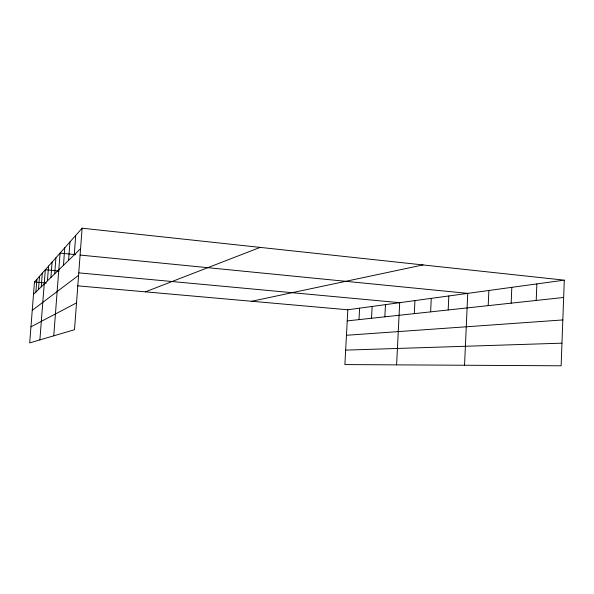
<?xml version="1.0" encoding="UTF-8"?>
<svg xmlns="http://www.w3.org/2000/svg" width="594" height="594" viewBox="0 0 594 594"><rect width="100%" height="100%" fill="white"/><g stroke="black" fill="none" stroke-linecap="round" stroke-linejoin="round"><path stroke-width="0.89" d="M564.3 280.153L561.122 365.793L344.884 364.575L347.832 309.786L564.3 280.153L82.106 228.207L34.467 282.009L29.7 342.894L74.51 329.715L82.106 228.207M536.204 300.445L536.857 283.91M511.159 303.155L511.813 287.333M488.209 305.643L488.862 290.481M464.545 365.251L467.753 293.369L80.153 255.064M448.18 309.971L448.826 295.961M430.628 311.872L431.266 298.366M414.3 313.639L414.939 300.601M384.845 316.825L385.469 304.633M396.606 364.872L399.703 302.68L78.928 272.876M359.006 319.617L359.608 308.175M371.517 318.265L372.134 306.459M53.757 335.818L60.083 253.081L75.594 254.618M63.454 265.318L64.783 247.772M68.577 260.35L69.973 241.914M74.25 254.856L75.713 235.432M35.907 292.018L36.902 279.262M38.476 289.523L39.508 276.314M41.246 286.843L42.308 273.158M39.887 339.902L45.322 269.75L58.94 271.02M47.431 280.843L48.574 266.082M50.906 277.472L52.094 262.103M54.685 273.812L55.918 257.789M33.502 294.349L80.569 248.723M32.247 310.328L78.579 275.341M30.955 326.834L76.515 302.881M145.426 291.847L260.157 247.386M251.7 301.262L423.025 264.931M347.238 320.894L563.654 297.475M346.458 335.276L562.822 319.943M345.663 350.126L561.961 343.169M34.467 282.009L46.421 283.071M77.42 285.818L347.832 309.786"/></g></svg>
